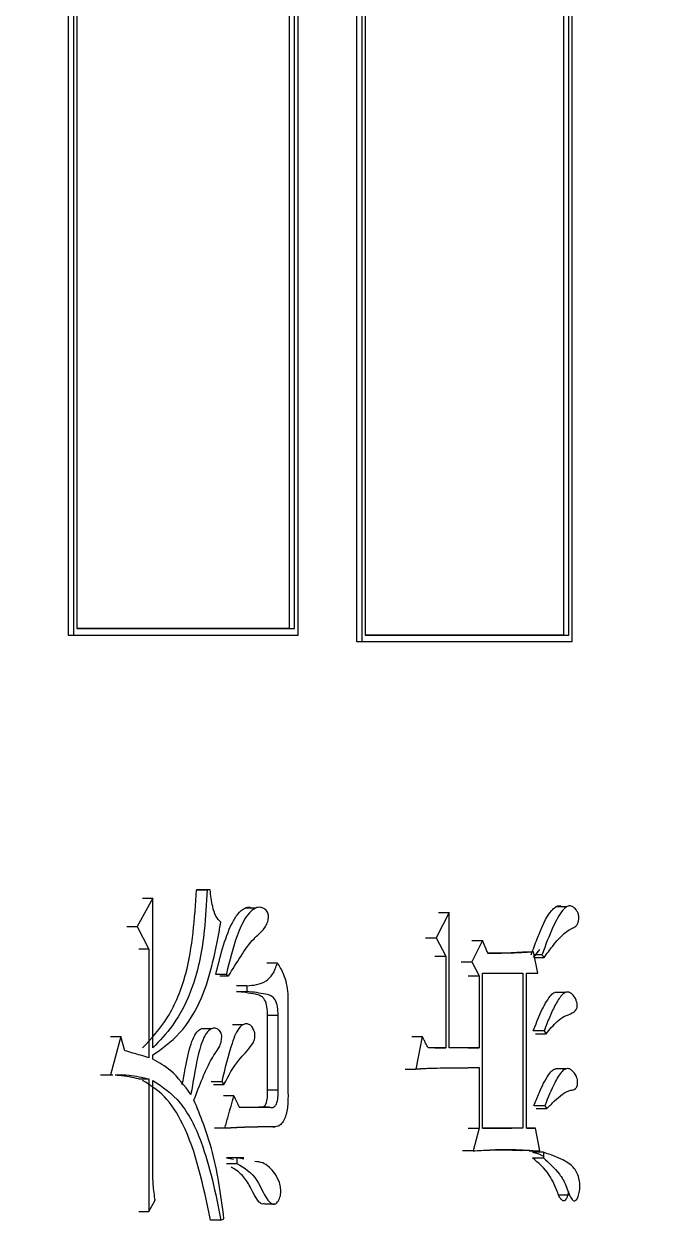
# Model space of a CAD drawing. Header units: millimetres. Extents: x 1953 to 4389, y 564 to 2287.
# Drawn here: x 2998.45 to 3003.4, y 829.42 to 838.59 of the extents above; entities that cross this region are included whole.
import ezdxf

# ---------------------------------------------------------------- set-up
doc = ezdxf.new("R2010")
doc.units = ezdxf.units.MM

msp = doc.modelspace()

# ---------------------------------------------------------------- linework, layer by layer
at = {"color": 7, "linetype": 'Continuous', "lineweight": 25}
for p, q in [((3002.6486, 833.8569), (3002.6487, 842.9883)), ((3002.5821, 842.9604), (3002.582, 833.9069)), ((3002.6237, 833.9069), (3002.6238, 842.9779)), ((3000.9964, 842.3143), (3000.9963, 833.8569)), ((3001.0366, 842.3293), (3001.0366, 833.8569)), ((3001.0629, 842.3391), (3001.0628, 833.9069)), ((3000.4806, 842.1219), (3000.4806, 833.9569)), ((3000.5209, 833.9569), (3000.521, 842.137)), ((3000.5476, 833.9069), (3000.5476, 842.1469)), ((2998.786, 841.4897), (2998.7859, 833.9069)), ((2998.8249, 841.5042), (2998.8249, 833.9069)), ((2998.8529, 841.5146), (2998.8529, 833.9569)), ((3000.4806, 833.9569), (3000.5209, 833.9569)), ((2998.7859, 833.9069), (3000.5077, 833.9069)), ((2998.7859, 833.9069), (2998.8249, 833.9069)), ((3000.5077, 833.9069), (3000.5476, 833.9069)), ((3000.9963, 833.8569), (3002.6071, 833.8569)), ((3000.9963, 833.8569), (3001.0366, 833.8569)), ((3002.582, 833.9069), (3002.6237, 833.9069)), ((3002.6071, 833.8569), (3002.6486, 833.8569)), ((2999.7707, 831.9547), (2999.8501, 831.9547)), ((2999.8737, 831.9547), (2999.7943, 831.9547)), ((2999.8737, 831.9547), (2999.8501, 831.9547)), ((2999.4346, 831.8897), (2999.3149, 831.6734)), ((2999.3557, 831.8897), (2999.4346, 831.8897)), ((2999.4346, 830.7431), (2999.4346, 831.8897)), ((3000.2213, 831.8139), (3000.141, 831.8139)), ((3002.6063, 831.8235), (3002.5227, 831.8235)), ((3001.7072, 831.7816), (3001.6067, 831.5869)), ((3001.6254, 831.7816), (3001.7072, 831.7816)), ((3001.7072, 830.7431), (3001.7072, 831.7816)), ((2999.2362, 831.6734), (2999.3149, 831.6734)), ((2999.3149, 831.6734), (2999.4047, 831.5003)), ((3001.525, 831.5869), (3001.6067, 831.5869)), ((3001.6067, 831.5869), (3001.6794, 831.4463)), ((3001.9626, 831.5653), (3001.8796, 831.403)), ((3001.8804, 831.5653), (3001.9626, 831.5653)), ((3002.0013, 831.4679), (3001.9626, 831.5653)), ((2999.4047, 831.5003), (2999.3259, 831.5003)), ((2999.4047, 831.5003), (2999.4047, 830.6674)), ((3001.5975, 831.4463), (3001.6794, 831.4463)), ((3001.6794, 831.4463), (3001.6794, 830.7431)), ((3002.2697, 831.4787), (3002.3525, 831.4787)), ((3002.3976, 831.4982), (3002.351, 831.4356)), ((3002.3852, 831.3165), (3002.3525, 831.4787)), ((3002.4178, 831.4571), (3002.3568, 831.4571)), ((3002.3612, 831.4355), (3002.4341, 831.4355)), ((3000.3888, 831.3922), (3000.3088, 831.3922)), ((3001.7975, 831.403), (3001.8796, 831.403)), ((3001.8796, 831.403), (3001.935, 831.2948)), ((2999.9973, 831.3056), (2999.9173, 831.3056)), ((2999.9477, 831.2948), (3000.0149, 831.2948)), ((3001.8528, 831.2948), (3001.935, 831.2948)), ((3001.935, 831.2948), (3001.935, 830.7431)), ((3001.9626, 831.3165), (3002.2705, 831.3165)), ((3002.2979, 831.3165), (3002.3852, 831.3165)), ((3000.1556, 831.2191), (3000.0759, 831.2191)), ((3000.0759, 831.1758), (3000.1556, 831.1758)), ((3000.1556, 831.2191), (3000.1556, 831.1758)), ((3002.5986, 831.1683), (3002.515, 831.1683)), ((3000.4701, 831.0785), (3000.4701, 830.4294)), ((3000.3946, 830.9919), (3000.3141, 830.9919)), ((3000.3141, 830.4186), (3000.3141, 830.9919)), ((3000.3946, 830.4186), (3000.3946, 830.9919)), ((2999.8822, 830.8883), (2999.8023, 830.8882)), ((3000.124, 830.9194), (3000.0438, 830.9194)), ((2999.1103, 830.8296), (2999.1889, 830.8296)), ((2999.1889, 830.8296), (2999.1107, 830.5376)), ((2999.219, 830.7215), (2999.1889, 830.8296)), ((3001.4187, 830.8297), (3001.5003, 830.8297)), ((3001.5003, 830.8297), (3001.4497, 830.5809)), ((3002.3673, 830.8514), (3002.4505, 830.8514)), ((3001.6794, 830.7431), (3001.5451, 830.7431)), ((3001.5975, 830.7431), (3001.6794, 830.7431)), ((3001.935, 830.7431), (3001.7072, 830.7431)), ((3001.8527, 830.7431), (3001.935, 830.7431)), ((2999.4346, 830.6566), (2999.4346, 830.689)), ((2999.0322, 830.5376), (2999.1107, 830.5376)), ((2999.1107, 830.5376), (2999.1283, 830.5371)), ((3001.3682, 830.5809), (3001.4497, 830.5809)), ((3001.935, 830.5917), (3001.9349, 830.1266)), ((3002.6068, 830.5834), (3002.5231, 830.5834)), ((2999.3259, 830.5051), (2999.4047, 830.5051)), ((2999.4047, 830.5051), (2999.4047, 829.4883)), ((2999.4346, 829.7912), (2999.4346, 830.4943)), ((2999.9621, 830.4835), (2999.8825, 830.4835)), ((2999.9621, 830.4835), (2999.9797, 830.4619)), ((3000.056, 830.3753), (2999.9764, 830.3753)), ((3000.3946, 830.4186), (3000.3141, 830.4186)), ((3000.0971, 830.2888), (3000.3249, 830.2888)), ((3000.0971, 830.2888), (3000.2445, 830.2888)), ((3000.3249, 830.2888), (3000.2449, 830.2888)), ((3002.4396, 830.2996), (3002.3567, 830.2996)), ((3002.3727, 830.278), (3002.4559, 830.278)), ((2999.9856, 830.1265), (2999.906, 830.1265)), ((3000.3542, 830.1374), (3000.3709, 830.1374)), ((3001.8527, 830.1266), (3001.9349, 830.1266)), ((3001.9349, 830.1266), (3001.8906, 829.9535)), ((3002.2705, 830.1266), (3001.9626, 830.1266)), ((3001.9626, 830.1266), (3002.1876, 830.1266)), ((3002.2705, 830.1266), (3002.1878, 830.1266)), ((3002.3688, 830.1266), (3002.2979, 830.1266)), ((3002.2979, 830.1266), (3002.3688, 830.1266)), ((3002.4015, 829.9535), (3002.3688, 830.1266)), ((2999.9994, 829.8994), (3000.0519, 829.8891)), ((3000.0795, 829.8994), (2999.9999, 829.8994)), ((3000.133, 829.9009), (3000.0533, 829.9009)), ((3000.132, 829.8891), (3000.0795, 829.8994)), ((3000.0795, 829.8994), (3000.0795, 829.856)), ((3001.8906, 829.9535), (3001.8085, 829.9535)), ((3002.3184, 829.9535), (3002.2498, 829.9565)), ((3002.3186, 829.9535), (3002.4015, 829.9535)), ((3002.3456, 829.8995), (3002.4287, 829.8995)), ((3002.4287, 829.9427), (3002.3458, 829.9427)), ((3002.4287, 829.9427), (3002.4287, 829.8995)), ((2999.9999, 829.856), (3000.0795, 829.856)), ((3002.5458, 829.6156), (3002.6296, 829.6156)), ((2999.4047, 829.4883), (2999.4525, 829.5748)), ((3000.2896, 829.5467), (3000.3545, 829.5467)), ((3000.3558, 829.5467), (3000.3696, 829.5467)), ((2999.3259, 829.4883), (2999.4047, 829.4883)), ((2999.9562, 829.4234), (2999.8767, 829.4234)), ((2999.9562, 829.4234), (2999.9797, 829.4342))]:
    msp.add_line(p, q, dxfattribs=at)
at = {"color": 7, "linetype": 'Continuous', "lineweight": 25, "flags": 128}
for points in [[(3002.4178, 831.4571), (3002.422, 831.4516), (3002.4281, 831.4436), (3002.4341, 831.4355)], [(3001.9626, 830.1266), (3001.9626, 830.7215), (3001.9626, 831.3165)], [(3002.2705, 831.3165), (3002.2705, 830.7215), (3002.2705, 830.1266)], [(3002.2979, 830.1266), (3002.2979, 830.7215), (3002.2979, 831.3165)], [(3002.4342, 830.873), (3002.4038, 830.873), (3002.3774, 830.873), (3002.3512, 830.873)], [(3002.4342, 830.873), (3002.4423, 830.8621), (3002.4505, 830.8513)], [(2999.9002, 830.4619), (2999.9289, 830.4619), (2999.9543, 830.4619), (2999.9797, 830.4619)], [(3002.4396, 830.2996), (3002.4478, 830.2888), (3002.4559, 830.278)]]:
    msp.add_lwpolyline(points, dxfattribs=at)
at = {"color": 7, "linetype": 'Continuous', "lineweight": 25}
for points, knots in [([(2938.3195, 830.5283), (2940.8799, 830.5531), (2944.4603, 830.5879), (2949.7295, 830.8667), (2954.1939, 831.202), (2959.51, 831.7677), (2965.079, 832.541), (2970.8925, 833.551), (2976.8637, 834.8071), (2982.9397, 836.3177), (2989.0777, 838.0884), (2995.2429, 840.1226), (3001.4064, 842.4221), (3007.5433, 844.9873), (3013.6314, 847.8177), (3019.6509, 850.9114), (3025.5837, 854.2661), (3031.4128, 857.8783), (3037.1226, 861.7438), (3042.6981, 865.8579), (3048.1254, 870.2151), (3053.3911, 874.8094), (3058.4824, 879.6339), (3063.3873, 884.6815), (3068.0941, 889.9445), (3072.5919, 895.4145), (3076.8702, 901.0827), (3080.9188, 906.9399), (3084.7285, 912.9765), (3088.2902, 919.1824), (3091.5954, 925.5471), (3094.6362, 932.0596), (3097.4053, 938.7088), (3099.8958, 945.4832), (3102.1012, 952.3709), (3104.0158, 959.3597), (3105.6344, 966.4373), (3106.9522, 973.591), (3107.9651, 980.808), (3108.6695, 988.0751), (3109.0624, 995.3793), (3109.1413, 1002.7072), (3108.9043, 1010.0453), (3108.3501, 1017.38), (3107.4779, 1024.6976), (3106.2876, 1031.9847), (3104.7795, 1039.2273), (3102.9545, 1046.4119), (3100.8141, 1053.5247), (3098.3602, 1060.5522), (3095.5954, 1067.4808), (3092.5227, 1074.2971), (3089.1455, 1080.9878), (3085.4679, 1087.5396), (3081.4943, 1093.9397), (3077.2293, 1100.175), (3072.6781, 1106.2331), (3067.8462, 1112.1014), (3062.739, 1117.7678), (3057.3625, 1123.2204), (3051.9157, 1128.2679), (3046.4423, 1132.9202), (3040.9841, 1137.1897), (3035.3592, 1141.232), (3029.5778, 1145.0404), (3023.6503, 1148.6086), (3017.5878, 1151.9305), (3011.402, 1155.0008), (3005.1054, 1157.8143), (2998.7117, 1160.3662), (2992.2366, 1162.6523), (2985.6989, 1164.6686), (2979.124, 1166.4111), (2972.5511, 1167.876), (2966.0573, 1169.0575), (2959.7678, 1169.9546), (2954.2441, 1170.538), (2949.3613, 1170.9056), (2944.5371, 1171.1454), (2938.5628, 1171.2625), (2933.046, 1171.1521), (2927.7768, 1170.8804), (2923.3123, 1170.5429), (2917.9963, 1169.978), (2912.4273, 1169.2044), (2906.6138, 1168.1945), (2900.6426, 1166.9384), (2894.5666, 1165.4278), (2888.4286, 1163.6571), (2882.2634, 1161.6229), (2876.0999, 1159.3234), (2869.963, 1156.7582), (2863.8749, 1153.9278), (2857.8554, 1150.834), (2851.9226, 1147.4794), (2846.0935, 1143.8672), (2840.3837, 1140.0017), (2834.8082, 1135.8875), (2829.3809, 1131.5303), (2824.1152, 1126.9361), (2819.0239, 1122.1116), (2814.119, 1117.0639), (2809.4122, 1111.801), (2804.9144, 1106.331), (2800.6361, 1100.6628), (2796.5874, 1094.8055), (2792.7778, 1088.7689), (2789.216, 1082.5631), (2785.9113, 1076.1983), (2782.8685, 1069.6863), (2780.1066, 1063.0349), (2777.7695, 1056.7528), (2776.491, 1052.6477), (2775.9278, 1050.8392)], [0, 0, 0, 0, 0.010207, 0.014274, 0.021037, 0.028056, 0.035587, 0.043451, 0.051578, 0.059911, 0.06841, 0.077044, 0.085791, 0.094634, 0.103558, 0.112554, 0.121612, 0.130726, 0.13989, 0.149098, 0.158347, 0.167633, 0.176954, 0.186306, 0.195688, 0.205098, 0.214535, 0.223996, 0.233481, 0.242989, 0.252518, 0.262068, 0.271639, 0.281229, 0.290838, 0.300466, 0.310113, 0.319778, 0.329461, 0.339162, 0.348881, 0.358618, 0.368373, 0.378146, 0.387938, 0.397748, 0.407578, 0.417427, 0.427296, 0.437185, 0.447097, 0.457031, 0.466988, 0.47697, 0.486979, 0.497016, 0.507082, 0.517181, 0.527315, 0.537488, 0.547704, 0.556915, 0.566123, 0.575327, 0.584526, 0.593719, 0.602905, 0.612082, 0.621247, 0.630396, 0.639524, 0.64862, 0.657668, 0.666638, 0.675463, 0.683979, 0.691963, 0.697606, 0.703501, 0.71122, 0.721427, 0.725494, 0.732257, 0.739276, 0.746807, 0.754671, 0.762798, 0.771131, 0.77963, 0.788264, 0.797011, 0.805853, 0.814778, 0.823774, 0.832832, 0.841946, 0.85111, 0.860318, 0.869567, 0.878853, 0.888174, 0.897526, 0.906908, 0.916318, 0.925755, 0.935216, 0.944701, 0.954208, 0.963738, 0.973288, 0.982858, 0.992449, 1, 1, 1, 1]), ([(2998.8529, 833.9569), (2999.0285, 833.9569), (2999.3798, 833.9569), (2999.9368, 833.9569), (3000.3134, 833.9569), (3000.5209, 833.9569)], [0, 0, 0, 0, 0.309921, 0.619841, 1, 1, 1, 1]), ([(3000.4806, 833.9569), (3000.3444, 833.9569), (3000.072, 833.9569), (2999.5328, 833.9569), (2999.1222, 833.9569), (2998.8529, 833.9569)], [0, 0, 0, 0, 0.256004, 0.512008, 1, 1, 1, 1]), ([(2998.8249, 833.9069), (2999.0006, 833.9069), (2999.3521, 833.9069), (2999.9279, 833.9069), (3000.3223, 833.9069), (3000.5476, 833.9069)], [0, 0, 0, 0, 0.300081, 0.600162, 1, 1, 1, 1]), ([(3001.0366, 833.8569), (3001.2014, 833.8569), (3001.531, 833.8569), (3002.0699, 833.8569), (3002.4382, 833.8569), (3002.6486, 833.8569)], [0, 0, 0, 0, 0.300081, 0.600162, 1, 1, 1, 1]), ([(3001.0628, 833.9069), (3001.2275, 833.9069), (3001.5569, 833.9069), (3002.0782, 833.9069), (3002.4299, 833.9069), (3002.6237, 833.9069)], [0, 0, 0, 0, 0.309921, 0.619841, 1, 1, 1, 1]), ([(3002.582, 833.9069), (3002.4548, 833.9069), (3002.2005, 833.9069), (3001.6976, 833.9069), (3001.314, 833.9069), (3001.0628, 833.9069)], [0, 0, 0, 0, 0.256655, 0.51331, 1, 1, 1, 1]), ([(2999.3553, 830.7431), (2999.4228, 830.8152), (2999.5598, 830.9614), (2999.7308, 831.3769), (2999.7552, 831.734), (2999.7703, 831.9547)], [0, 0, 0, 0, 0.27091, 0.549398, 1, 1, 1, 1]), ([(2999.8501, 831.9547), (2999.8451, 831.8504), (2999.8329, 831.5942), (2999.7583, 831.2181), (2999.6046, 830.9201), (2999.4861, 830.7967), (2999.4346, 830.7431)], [0, 0, 0, 0, 0.214752, 0.527903, 0.794745, 1, 1, 1, 1]), ([(2999.7939, 831.9547), (2999.7895, 831.9547), (2999.7816, 831.9547), (2999.7738, 831.9547), (2999.7703, 831.9547)], [0, 0, 0, 0, 0.56, 1, 1, 1, 1]), ([(2999.9562, 831.7059), (2999.9424, 831.72), (2999.9143, 831.749), (2999.8865, 831.8403), (2999.8786, 831.911), (2999.8737, 831.9547)], [0, 0, 0, 0, 0.268422, 0.549119, 1, 1, 1, 1]), ([(2999.9173, 831.3056), (2999.9336, 831.3725), (2999.967, 831.5097), (3000.0227, 831.6687), (3000.0841, 831.7723), (3000.1319, 831.814), (3000.1708, 831.8246), (3000.1877, 831.8164), (3000.1928, 831.8139)], [0, 0, 0, 0, 0.29332, 0.6021435, 0.7409074, 0.8806455, 0.9637128, 1, 1, 1, 1]), ([(3000.0149, 831.2949), (3000.0459, 831.345), (3000.108, 831.4453), (3000.1962, 831.5765), (3000.2735, 831.6328), (3000.3093, 831.6901), (3000.3192, 831.7245), (3000.3211, 831.7517), (3000.3191, 831.7688), (3000.313, 831.7849), (3000.2994, 831.8026), (3000.2745, 831.8182), (3000.2402, 831.8241), (3000.195, 831.8018), (3000.1353, 831.7355), (3000.0619, 831.5673), (3000.0221, 831.4093), (2999.9978, 831.3076), (2999.9973, 831.3056)], [0, 0, 0, 0, 0.14, 0.280266, 0.380171, 0.409931, 0.439811, 0.452036, 0.462473, 0.472931, 0.488626, 0.51752, 0.558625, 0.598671, 0.668428, 0.787489, 0.99583, 1, 1, 1, 1]), ([(3002.3347, 831.4571), (3002.3498, 831.4979), (3002.3955, 831.6208), (3002.4533, 831.7578), (3002.5184, 831.8235), (3002.5453, 831.8339), (3002.5638, 831.8315), (3002.5714, 831.8236), (3002.5715, 831.8235)], [0, 0, 0, 0, 0.248256, 0.747976, 0.841052, 0.91959, 0.998812, 1, 1, 1, 1]), ([(3002.4341, 831.4356), (3002.4558, 831.4653), (3002.5213, 831.555), (3002.6028, 831.6435), (3002.6735, 831.6689), (3002.6904, 831.6925), (3002.6982, 831.7135), (3002.7014, 831.7347), (3002.7008, 831.7535), (3002.6958, 831.7731), (3002.6828, 831.7983), (3002.6621, 831.8206), (3002.6362, 831.8344), (3002.607, 831.8278), (3002.5567, 831.781), (3002.4919, 831.6518), (3002.4443, 831.5302), (3002.4181, 831.4579), (3002.4178, 831.4571)], [0, 0, 0, 0, 0.113222, 0.341327, 0.387566, 0.408095, 0.428648, 0.444625, 0.457844, 0.471063, 0.493511, 0.536211, 0.570053, 0.604097, 0.65629, 0.801568, 0.997978, 1, 1, 1, 1]), ([(2999.4346, 830.689), (2999.5054, 830.7383), (2999.6489, 830.838), (2999.8564, 831.1738), (2999.918, 831.5025), (2999.9562, 831.7059)], [0, 0, 0, 0, 0.270771, 0.548729, 1, 1, 1, 1]), ([(3002.0012, 831.4682), (3002.0123, 831.4682), (3002.0628, 831.4682), (3002.1523, 831.4712), (3002.2304, 831.4762), (3002.2694, 831.4787)], [0, 0, 0, 0, 0.123403, 0.561636, 1, 1, 1, 1]), ([(3002.3525, 831.4787), (3002.3429, 831.4781), (3002.3286, 831.477), (3002.3131, 831.476), (3002.3047, 831.4754), (3002.2999, 831.4751), (3002.294, 831.4747), (3002.2892, 831.4744), (3002.2832, 831.474), (3002.2784, 831.4738), (3002.2724, 831.4734), (3002.2677, 831.4731), (3002.2617, 831.4728), (3002.2569, 831.4725), (3002.2509, 831.4722), (3002.2449, 831.4719), (3002.2389, 831.4716), (3002.2329, 831.4713), (3002.2269, 831.471), (3002.2197, 831.4707), (3002.2125, 831.4704), (3002.2065, 831.4702), (3002.2005, 831.47), (3002.1921, 831.4697), (3002.1825, 831.4694), (3002.1741, 831.4692), (3002.1681, 831.4691), (3002.1633, 831.4689), (3002.1573, 831.4688), (3002.1525, 831.4687), (3002.1465, 831.4686), (3002.1417, 831.4685), (3002.1357, 831.4684), (3002.1297, 831.4683), (3002.1236, 831.4683), (3002.1176, 831.4682), (3002.1128, 831.4682), (3002.1068, 831.4681), (3002.102, 831.4681), (3002.096, 831.468), (3002.0911, 831.468), (3002.0851, 831.468), (3002.0803, 831.4679), (3002.0743, 831.4679), (3002.0694, 831.4679), (3002.0634, 831.4679), (3002.0586, 831.4679), (3002.0526, 831.4679), (3002.0477, 831.4679), (3002.0417, 831.4679), (3002.0369, 831.4679), (3002.0308, 831.4679), (3002.026, 831.4679), (3002.02, 831.4679), (3002.0151, 831.4679), (3002.0085, 831.4679), (3002.0043, 831.4679), (3002.0013, 831.4679)], [0, 0, 0, 0, 0.082056, 0.123084, 0.133341, 0.153855, 0.164112, 0.184626, 0.194883, 0.215397, 0.225654, 0.246168, 0.256425, 0.276939, 0.287196, 0.30771, 0.328224, 0.338481, 0.358995, 0.379509, 0.400023, 0.420537, 0.430794, 0.451308, 0.492336, 0.51285, 0.523107, 0.543621, 0.553878, 0.574392, 0.584649, 0.605163, 0.61542, 0.635934, 0.656448, 0.666705, 0.687219, 0.697476, 0.71799, 0.728247, 0.748761, 0.759018, 0.779532, 0.789789, 0.810303, 0.82056, 0.841074, 0.851331, 0.871845, 0.882102, 0.902616, 0.912873, 0.933387, 0.943644, 0.964158, 0.974415, 1, 1, 1, 1]), ([(3000.1556, 831.2191), (3000.2056, 831.223), (3000.2756, 831.2286), (3000.3575, 831.3025), (3000.3782, 831.3619), (3000.3888, 831.3922)], [0, 0, 0, 0, 0.550462, 0.77054, 1, 1, 1, 1]), ([(3000.3888, 831.3922), (3000.4059, 831.365), (3000.4344, 831.3198), (3000.4587, 831.2363), (3000.4702, 831.1586), (3000.4701, 831.1052), (3000.4701, 831.0785)], [0, 0, 0, 0, 0.330967, 0.5510788, 0.7748601, 1, 1, 1, 1]), ([(2999.9973, 831.3056), (2999.9988, 831.3047), (3000.0025, 831.3025), (3000.0084, 831.2989), (3000.0127, 831.2962), (3000.0149, 831.2948)], [0, 0, 0, 0, 0.255027, 0.627514, 1, 1, 1, 1]), ([(3000.3141, 830.9919), (3000.3135, 831.0137), (3000.3122, 831.0565), (3000.2944, 831.1177), (3000.2583, 831.1459), (3000.1853, 831.162), (3000.124, 831.1697), (3000.0755, 831.1758)], [0, 0, 0, 0, 0.130153, 0.256408, 0.38449, 0.511557, 1, 1, 1, 1]), ([(3000.3946, 830.9919), (3000.394, 831.0137), (3000.3927, 831.0565), (3000.3749, 831.1178), (3000.3387, 831.1459), (3000.2656, 831.162), (3000.2043, 831.1697), (3000.1556, 831.1758)], [0, 0, 0, 0, 0.13003, 0.256202, 0.384291, 0.511395, 1, 1, 1, 1]), ([(3002.351, 830.873), (3002.3698, 830.922), (3002.4075, 831.0203), (3002.4607, 831.1169), (3002.4999, 831.163), (3002.5122, 831.1659), (3002.5149, 831.1666)], [0, 0, 0, 0, 0.419977, 0.842492, 0.96479, 1, 1, 1, 1]), ([(3002.4505, 830.8514), (3002.4778, 830.8849), (3002.5219, 830.939), (3002.5906, 830.9897), (3002.6406, 831.0024), (3002.6727, 831.0252), (3002.6842, 831.045), (3002.688, 831.0573), (3002.6889, 831.0708), (3002.6862, 831.0894), (3002.6764, 831.1177), (3002.6578, 831.1494), (3002.6303, 831.1697), (3002.602, 831.1733), (3002.5636, 831.1454), (3002.5218, 831.0793), (3002.4758, 830.9818), (3002.4482, 830.9102), (3002.4343, 830.8732), (3002.4342, 830.873)], [0, 0, 0, 0, 0.157954, 0.255242, 0.35249, 0.401724, 0.417192, 0.427834, 0.438557, 0.45242, 0.478029, 0.52635, 0.573066, 0.619079, 0.658607, 0.768684, 0.881292, 0.999134, 1, 1, 1, 1]), ([(2999.6603, 830.4633), (2999.6673, 830.5029), (2999.686, 830.608), (2999.713, 830.7391), (2999.7513, 830.8385), (2999.7795, 830.876), (2999.797, 830.884), (2999.8022, 830.8864)], [0, 0, 0, 0, 0.246919, 0.654828, 0.820581, 0.946757, 1, 1, 1, 1]), ([(2999.7496, 830.3428), (2999.7713, 830.4009), (2999.8103, 830.5052), (2999.8661, 830.6232), (2999.9094, 830.7005), (2999.9413, 830.7393), (2999.9582, 830.7836), (2999.9633, 830.8177), (2999.9615, 830.8448), (2999.9556, 830.863), (2999.9437, 830.8793), (2999.9242, 830.8921), (2999.898, 830.8964), (2999.8669, 830.8819), (2999.8371, 830.8481), (2999.7866, 830.7357), (2999.7588, 830.5719), (2999.7343, 830.4333), (2999.7259, 830.3861)], [0, 0, 0, 0, 0.1508023, 0.2709956, 0.3310658, 0.3838686, 0.4145429, 0.4453603, 0.4595077, 0.473787, 0.4897829, 0.5152396, 0.5501128, 0.5845227, 0.6315599, 0.6798073, 0.8910095, 1, 1, 1, 1]), ([(2999.9797, 830.4619), (3000.0149, 830.5295), (3000.0773, 830.6493), (3000.1708, 830.7273), (3000.2111, 830.7962), (3000.2202, 830.8373), (3000.211, 830.8781), (3000.194, 830.9082), (3000.1717, 830.9255), (3000.1482, 830.9283), (3000.125, 830.9221), (3000.0807, 830.8877), (3000.0228, 830.7298), (2999.9863, 830.5819), (2999.9621, 830.4835)], [0, 0, 0, 0, 0.207965, 0.368358, 0.401514, 0.432917, 0.464664, 0.497814, 0.528601, 0.558738, 0.58913, 0.619745, 0.747266, 1, 1, 1, 1]), ([(3001.5451, 830.7431), (3001.5387, 830.7555), (3001.5281, 830.7761), (3001.5131, 830.8049), (3001.5045, 830.8214), (3001.5003, 830.8297)], [0, 0, 0, 0, 0.428366, 0.714182, 1, 1, 1, 1]), ([(2999.4047, 830.6674), (2999.3834, 830.6736), (2999.3419, 830.6857), (2999.28, 830.7037), (2999.2393, 830.7156), (2999.219, 830.7215)], [0, 0, 0, 0, 0.344184, 0.672092, 1, 1, 1, 1]), ([(2999.7259, 830.3861), (2999.6766, 830.4529), (2999.5891, 830.5713), (2999.4815, 830.6307), (2999.4346, 830.6566)], [0, 0, 0, 0, 0.563817, 1, 1, 1, 1]), ([(2999.1446, 830.5367), (2999.1456, 830.5366), (2999.1538, 830.5355), (2999.1654, 830.5345), (2999.1754, 830.5337)], [0, 0, 0, 0, 0.127487, 1, 1, 1, 1]), ([(2999.1549, 830.5364), (2999.1874, 830.5367), (2999.2456, 830.5373), (2999.3288, 830.5222), (2999.3794, 830.5108), (2999.4047, 830.5051)], [0, 0, 0, 0, 0.387204, 0.693369, 1, 1, 1, 1]), ([(2999.3255, 830.5051), (2999.3023, 830.5106), (2999.2523, 830.5224), (2999.2018, 830.5289), (2999.1748, 830.5323)], [0, 0, 0, 0, 0.464247, 1, 1, 1, 1]), ([(3001.4497, 830.5809), (3001.4533, 830.5812), (3001.4604, 830.5817), (3001.4693, 830.5824), (3001.4782, 830.583), (3001.4853, 830.5835), (3001.4942, 830.5841), (3001.5014, 830.5846), (3001.5085, 830.585), (3001.5156, 830.5854), (3001.5227, 830.5857), (3001.5352, 830.5862), (3001.5725, 830.5874), (3001.6223, 830.5889), (3001.679, 830.5901), (3001.7144, 830.5903), (3001.7391, 830.5906), (3001.7515, 830.5907), (3001.7586, 830.5908), (3001.7656, 830.5909), (3001.7727, 830.5909), (3001.7815, 830.591), (3001.7886, 830.5911), (3001.7974, 830.5911), (3001.8045, 830.5912), (3001.8115, 830.5912), (3001.8186, 830.5913), (3001.8256, 830.5913), (3001.8344, 830.5914), (3001.8415, 830.5914), (3001.8503, 830.5914), (3001.8573, 830.5915), (3001.8644, 830.5915), (3001.8714, 830.5915), (3001.8785, 830.5915), (3001.8855, 830.5916), (3001.8908, 830.5916), (3001.8952, 830.5916), (3001.8996, 830.5916), (3001.9031, 830.5916), (3001.9075, 830.5916), (3001.911, 830.5916), (3001.9154, 830.5916), (3001.9189, 830.5917), (3001.9224, 830.5917), (3001.9275, 830.5917), (3001.9316, 830.5917), (3001.935, 830.5917)], [0, 0, 0, 0, 0.021887, 0.043773, 0.054717, 0.076603, 0.087547, 0.109433, 0.120377, 0.13132, 0.153207, 0.16415, 0.207923, 0.383017, 0.470564, 0.558111, 0.601884, 0.623771, 0.634714, 0.645657, 0.667544, 0.678487, 0.700374, 0.711317, 0.733204, 0.744147, 0.755091, 0.776977, 0.787921, 0.809807, 0.820751, 0.842637, 0.853581, 0.864524, 0.886411, 0.897354, 0.908297, 0.919241, 0.924712, 0.935656, 0.941127, 0.952071, 0.957542, 0.968486, 0.973957, 0.979429, 1, 1, 1, 1]), ([(3002.3565, 830.2996), (3002.3693, 830.3322), (3002.403, 830.418), (3002.4493, 830.5144), (3002.4961, 830.5741), (3002.5157, 830.58), (3002.523, 830.5822)], [0, 0, 0, 0, 0.283457, 0.74635, 0.905734, 1, 1, 1, 1]), ([(3002.4559, 830.278), (3002.4751, 830.2978), (3002.5329, 830.3573), (3002.6056, 830.4176), (3002.6662, 830.422), (3002.682, 830.4387), (3002.6876, 830.4524), (3002.6908, 830.469), (3002.6912, 830.4879), (3002.6877, 830.5098), (3002.6738, 830.5413), (3002.652, 830.5675), (3002.6248, 830.5865), (3002.5982, 830.5835), (3002.5576, 830.5545), (3002.5029, 830.4562), (3002.4633, 830.3619), (3002.4401, 830.3008), (3002.4396, 830.2996)], [0, 0, 0, 0, 0.107766, 0.324959, 0.382514, 0.397632, 0.412828, 0.427374, 0.444539, 0.463227, 0.487605, 0.551575, 0.589695, 0.627994, 0.678884, 0.799951, 0.99622, 1, 1, 1, 1]), ([(2999.8762, 829.4234), (2999.8217, 829.6862), (2999.7465, 830.049), (2999.5304, 830.3849), (2999.4132, 830.4582), (2999.3553, 830.4943)], [0, 0, 0, 0, 0.571246, 0.788502, 1, 1, 1, 1]), ([(2999.4346, 830.4943), (2999.5079, 830.4446), (2999.6572, 830.3435), (2999.848, 829.9623), (2999.9148, 829.6293), (2999.9562, 829.4234)], [0, 0, 0, 0, 0.2692448, 0.5481753, 1, 1, 1, 1]), ([(3000.4701, 830.4294), (3000.4707, 830.3939), (3000.4718, 830.3233), (3000.46, 830.2344), (3000.4353, 830.1769), (3000.4018, 830.1398), (3000.3727, 830.1383), (3000.354, 830.1374)], [0, 0, 0, 0, 0.261044, 0.518862, 0.648585, 0.774158, 1, 1, 1, 1]), ([(2999.9797, 829.4342), (2999.955, 829.6189), (2999.9113, 829.9458), (2999.7986, 830.2225), (2999.7496, 830.3428)], [0, 0, 0, 0, 0.565186, 1, 1, 1, 1]), ([(2999.9856, 830.1265), (2999.9942, 830.157), (3000.0103, 830.2137), (3000.0338, 830.2966), (3000.0486, 830.3491), (3000.056, 830.3753)], [0, 0, 0, 0, 0.367076, 0.683538, 1, 1, 1, 1]), ([(3000.056, 830.3753), (3000.0629, 830.3609), (3000.0766, 830.3321), (3000.0903, 830.3032), (3000.0971, 830.2888)], [0, 0, 0, 0, 0.500001, 1, 1, 1, 1]), ([(3000.278, 830.29), (3000.2814, 830.2915), (3000.2902, 830.2951), (3000.3057, 830.3179), (3000.3152, 830.3632), (3000.3145, 830.4), (3000.3141, 830.4186)], [0, 0, 0, 0, 0.1155788, 0.2906974, 0.6408722, 1, 1, 1, 1]), ([(3000.3249, 830.2888), (3000.3345, 830.2869), (3000.3494, 830.284), (3000.3692, 830.2939), (3000.3862, 830.3175), (3000.3957, 830.3633), (3000.395, 830.4), (3000.3946, 830.4186)], [0, 0, 0, 0, 0.227751, 0.352705, 0.480942, 0.73722, 1, 1, 1, 1]), ([(3000.354, 830.1374), (3000.3502, 830.1373), (3000.3445, 830.1373), (3000.3369, 830.1373), (3000.3313, 830.1373), (3000.3256, 830.1373), (3000.3199, 830.1373), (3000.3143, 830.1373), (3000.3086, 830.1372), (3000.3029, 830.1372), (3000.2972, 830.1372), (3000.2916, 830.1372), (3000.2859, 830.1371), (3000.2802, 830.1371), (3000.2745, 830.1371), (3000.2688, 830.137), (3000.2632, 830.137), (3000.2575, 830.1369), (3000.2518, 830.1369), (3000.2461, 830.1368), (3000.2404, 830.1367), (3000.2347, 830.1367), (3000.2291, 830.1366), (3000.2234, 830.1365), (3000.2177, 830.1364), (3000.212, 830.1363), (3000.2063, 830.1362), (3000.2006, 830.1361), (3000.1949, 830.136), (3000.1892, 830.1358), (3000.1835, 830.1357), (3000.1778, 830.1356), (3000.1721, 830.1354), (3000.1664, 830.1352), (3000.1608, 830.1351), (3000.1551, 830.1349), (3000.1494, 830.1347), (3000.1437, 830.1345), (3000.138, 830.1343), (3000.1323, 830.134), (3000.1265, 830.1338), (3000.1208, 830.1336), (3000.1151, 830.1333), (3000.1094, 830.1331), (3000.1037, 830.1328), (3000.098, 830.1326), (3000.0923, 830.1323), (3000.0866, 830.132), (3000.0809, 830.1317), (3000.0752, 830.1315), (3000.0695, 830.1312), (3000.0638, 830.1309), (3000.0581, 830.1306), (3000.0523, 830.1303), (3000.0466, 830.13), (3000.0409, 830.1296), (3000.0352, 830.1293), (3000.0295, 830.129), (3000.0238, 830.1287), (3000.018, 830.1284), (3000.0123, 830.1281), (3000.0066, 830.1277), (3000.0009, 830.1274), (2999.9939, 830.127), (2999.9888, 830.1267), (2999.9856, 830.1265)], [0, 0, 0, 0, 0.0309241, 0.0463862, 0.0618483, 0.0773103, 0.0927724, 0.1082345, 0.1236965, 0.1391586, 0.1546207, 0.1700827, 0.1855448, 0.2010069, 0.216469, 0.231931, 0.2473931, 0.2628552, 0.2783172, 0.2937793, 0.3092414, 0.3247034, 0.3401655, 0.3556276, 0.3710896, 0.3865517, 0.4020138, 0.4174758, 0.4329379, 0.4484, 0.4638621, 0.4793241, 0.4947862, 0.5102483, 0.5257103, 0.5411724, 0.5566345, 0.5720965, 0.5875586, 0.6030207, 0.6184828, 0.6339448, 0.6494069, 0.664869, 0.680331, 0.6957931, 0.7112552, 0.7267172, 0.7421793, 0.7576414, 0.7731034, 0.7885655, 0.8040276, 0.8194896, 0.8349517, 0.8504138, 0.8658758, 0.8813379, 0.8968, 0.9122621, 0.9277241, 0.9431862, 0.9586483, 0.9741103, 1, 1, 1, 1]), ([(3001.8906, 829.9535), (3001.9326, 829.9563), (3001.9799, 829.9594), (3002.0374, 829.9622), (3002.0949, 829.9641), (3002.2185, 829.9658), (3002.3307, 829.9583), (3002.4015, 829.9535)], [0, 0, 0, 0, 0.2447343, 0.2753248, 0.336506, 0.5812465, 1, 1, 1, 1]), ([(3001.9833, 829.9592), (3002.0243, 829.9608), (3002.0868, 829.9631), (3002.1995, 829.9602), (3002.2405, 829.9586), (3002.2565, 829.9578), (3002.2572, 829.9578), (3002.2574, 829.9578)], [0, 0, 0, 0, 0.537965, 0.821873, 0.950268, 0.983843, 1, 1, 1, 1]), ([(3002.3456, 829.9427), (3002.3722, 829.9366), (3002.4005, 829.9301), (3002.4272, 829.914), (3002.4287, 829.913)], [0, 0, 0, 0, 0.943062, 1, 1, 1, 1]), ([(3002.6205, 829.6424), (3002.6185, 829.6314), (3002.615, 829.6124), (3002.6062, 829.5903), (3002.5977, 829.5765), (3002.5889, 829.5704), (3002.5795, 829.5704), (3002.5672, 829.578), (3002.5522, 829.5982), (3002.5253, 829.6698), (3002.4668, 829.7983), (3002.3908, 829.8618), (3002.3456, 829.8995)], [0, 0, 0, 0, 0.052352, 0.091245, 0.123383, 0.145705, 0.168025, 0.200351, 0.251226, 0.32, 0.595425, 1, 1, 1, 1]), ([(3002.4288, 829.8995), (3002.471, 829.8627), (3002.5346, 829.8074), (3002.6047, 829.6935), (3002.6277, 829.6042), (3002.6553, 829.5742), (3002.6662, 829.5698), (3002.6749, 829.5715), (3002.6837, 829.5798), (3002.6945, 829.6002), (3002.7046, 829.6355), (3002.7103, 829.6831), (3002.7052, 829.7353), (3002.6895, 829.7833), (3002.6493, 829.8455), (3002.5611, 829.8957), (3002.4813, 829.9262), (3002.4309, 829.942), (3002.4287, 829.9427)], [0, 0, 0, 0, 0.1930812, 0.2901568, 0.3867544, 0.4079782, 0.4214469, 0.4325975, 0.4437544, 0.4622043, 0.496546, 0.5338287, 0.5720704, 0.6152668, 0.6592885, 0.7890274, 0.9907551, 1, 1, 1, 1]), ([(2999.4525, 829.5748), (2999.4465, 829.6146), (2999.4359, 829.6857), (2999.435, 829.7589), (2999.4346, 829.7912)], [0, 0, 0, 0, 0.558835, 1, 1, 1, 1]), ([(3000.2884, 829.5492), (3000.2837, 829.5477), (3000.2705, 829.5434), (3000.2264, 829.5789), (3000.1879, 829.6732), (3000.12, 829.7771), (3000.0653, 829.8106), (3000.0352, 829.8291)], [0, 0, 0, 0, 0.045578, 0.128146, 0.446444, 0.694721, 1, 1, 1, 1]), ([(3000.0795, 829.856), (3000.1352, 829.8234), (3000.2362, 829.7642), (3000.2946, 829.5855), (3000.3542, 829.5429), (3000.3812, 829.5478), (3000.4029, 829.5767), (3000.4162, 829.6191), (3000.4158, 829.6676), (3000.402, 829.7257), (3000.3587, 829.8032), (3000.2921, 829.8646), (3000.2371, 829.8704), (3000.2171, 829.8725)], [0, 0, 0, 0, 0.247601, 0.449259, 0.486524, 0.522863, 0.561727, 0.602638, 0.642741, 0.6832, 0.762195, 0.913729, 1, 1, 1, 1])]:
    msp.add_open_spline(points, degree=3, knots=knots, dxfattribs=at)

doc.saveas('drawing.dxf')
